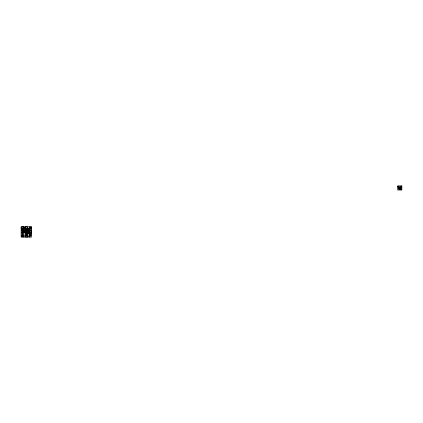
<?xml version="1.0" encoding="UTF-8"?>
<svg xmlns="http://www.w3.org/2000/svg" width="423" height="423" viewBox="0 0 423 423"><rect width="100%" height="100%" fill="white"/><g stroke="black" fill="none" stroke-linecap="round" stroke-linejoin="round"><path stroke-width="0.63" d="M398.609 186.638L398.635 186.934M399.566 187.225L399.524 186.94M398.873 187.817L398.9 188.113M401.48 186.485L401.448 186.12M400.163 187.516L400.126 187.146M398.117 186.924C397.71 188.119 398.852 186.279 398.165 187.415M398.91 186.94C398.498 188.505 399.798 186.014 398.968 187.548M399.439 187.484C398.73 189.626 400.771 186.305 399.502 188.166M398.514 187.78L398.477 187.41M398.44 188.24L398.408 187.87M400.512 188.732L400.528 189.107M398.17 186.781C398.873 185.174 397.118 187.653 398.17 186.078M399.904 186.585L399.925 187.082M400.946 187.447C401.633 187.41 401.432 186.268 400.766 186.485C399.598 186.977 401.713 188.452 400.946 186.469M401.464 188.092C402.146 186.659 400.533 188.79 401.464 187.484M400.544 188.563C401.205 188.531 401.052 187.447 400.412 187.595C399.148 188.008 401.295 189.631 400.544 187.585M398.963 189.24C399.682 189.197 399.412 188.013 398.736 188.298C397.678 188.859 399.767 190.144 398.963 188.267M399.947 189.166C400.565 187.727 399.021 189.879 399.947 188.552M400.983 189.023C400.169 191.148 402.299 187.997 401.015 189.726M400.248 189.197L400.274 189.694M21.15 228.854L31.466 228.854M21.15 230.916L31.466 230.916M21.15 232.978L31.466 232.978M21.15 235.04L31.466 235.04M29.404 226.791L29.404 237.107M27.336 226.791L27.336 237.107M25.274 226.791L25.274 237.107M23.212 226.791L23.212 237.107M24.629 227.611C25.66 229.033 25.348 226.168 24.629 227.611M26.797 228.547C27.617 229.467 27.246 227.495 26.797 228.547M22.779 228.822C23.588 230.329 23.889 227.426 22.784 228.79M25.243 229.493C26.083 230.609 25.877 228.341 25.243 229.467M26.363 234.321C27.342 235.69 27.114 232.978 26.369 234.294M25.703 230.038C26.543 231.339 26.591 228.748 25.713 229.98M22.366 231.466L22.895 231.719L22.599 230.609L23.376 230.466L23.355 231.132L22.371 231.444M29.769 236.055C30.726 237.44 30.535 234.67 29.774 236.023M23.101 227.204C23.974 228.653 24.1 225.803 23.101 227.204M401.85 185.893L397.726 185.893L397.726 190.022L401.85 190.022L401.85 185.893M31.466 226.791L21.15 226.791L21.15 237.107L31.466 237.107L31.466 226.791M30.007 233.887A0.894 0.894 0 0 0 31.392 233.195A0.894 0.894 0 0 0 30.102 232.338A0.894 0.894 0 0 0 30.007 233.887M27.818 236.097A1.555 1.555 0 0 0 30.234 234.902A1.555 1.555 0 0 0 27.997 233.406A1.555 1.555 0 0 0 27.818 236.097M22.017 232.846A0.597 0.597 0 0 0 22.921 232.343A0.597 0.597 0 0 0 22.033 231.815A0.597 0.597 0 0 0 22.017 232.846M23.249 235.886A2.073 2.073 0 0 0 26.385 234.141A2.073 2.073 0 0 0 23.307 232.301A2.073 2.073 0 0 0 23.249 235.886M26.115 229.626A0.582 0.582 0 0 0 27.014 229.176A0.582 0.582 0 0 0 26.178 228.621A0.582 0.582 0 0 0 26.115 229.626M25.094 232.179A0.973 0.973 0 0 0 26.591 231.413A0.973 0.973 0 0 0 25.179 230.498A0.973 0.973 0 0 0 25.094 232.179M21.811 230.445A0.851 0.851 0 0 0 23.096 229.731A0.851 0.851 0 0 0 21.837 228.975A0.851 0.851 0 0 0 21.811 230.445M26.601 233.612A1.042 1.042 0 0 0 28.172 232.724A1.042 1.042 0 0 0 26.617 231.809A1.042 1.042 0 0 0 26.601 233.612M28.33 232.56A0.587 0.587 0 0 0 29.219 232.068A0.587 0.587 0 0 0 28.346 231.545A0.587 0.587 0 0 0 28.33 232.56M27.051 231.566A1.237 1.237 0 0 0 28.907 230.493A1.237 1.237 0 0 0 27.051 229.419A1.237 1.237 0 0 0 27.051 231.566M25.882 228.383A0.878 0.878 0 0 0 27.231 227.685A0.878 0.878 0 0 0 25.956 226.865A0.878 0.878 0 0 0 25.882 228.383M24.973 229.134A0.587 0.587 0 0 0 25.856 228.637A0.587 0.587 0 0 0 24.989 228.119A0.587 0.587 0 0 0 24.973 229.134M23.757 228.764A0.672 0.672 0 0 0 24.761 228.182A0.672 0.672 0 0 0 23.757 227.6A0.672 0.672 0 0 0 23.757 228.764M23.73 230.778A1.031 1.031 0 0 0 25.274 229.885A1.031 1.031 0 0 0 23.73 228.991A1.031 1.031 0 0 0 23.73 230.778M21.668 228.716A1.031 1.031 0 0 0 23.212 227.823A1.031 1.031 0 0 0 21.668 226.929A1.031 1.031 0 0 0 21.668 228.716M29.499 232.121A0.994 0.994 0 0 0 31.043 231.355A0.994 0.994 0 0 0 29.61 230.403A0.994 0.994 0 0 0 29.499 232.121M26.099 236.854A0.899 0.899 0 0 0 27.463 236.108A0.899 0.899 0 0 0 26.136 235.294A0.899 0.899 0 0 0 26.099 236.854M29.081 230.133A1.158 1.158 0 0 0 30.879 229.234A1.158 1.158 0 0 0 29.203 228.129A1.158 1.158 0 0 0 29.081 230.133M27.669 229.192A0.613 0.613 0 0 0 28.611 228.69A0.613 0.613 0 0 0 27.707 228.124A0.613 0.613 0 0 0 27.669 229.192M21.874 236.748A0.772 0.772 0 0 0 23.038 236.082A0.772 0.772 0 0 0 21.88 235.41A0.772 0.772 0 0 0 21.874 236.748M23.81 231.952A0.55 0.55 0 0 0 24.645 231.487A0.55 0.55 0 0 0 23.825 230.995A0.55 0.55 0 0 0 23.81 231.952M30.181 228.097A0.592 0.592 0 0 0 31.085 227.616A0.592 0.592 0 0 0 30.218 227.072A0.592 0.592 0 0 0 30.181 228.097"/></g></svg>
